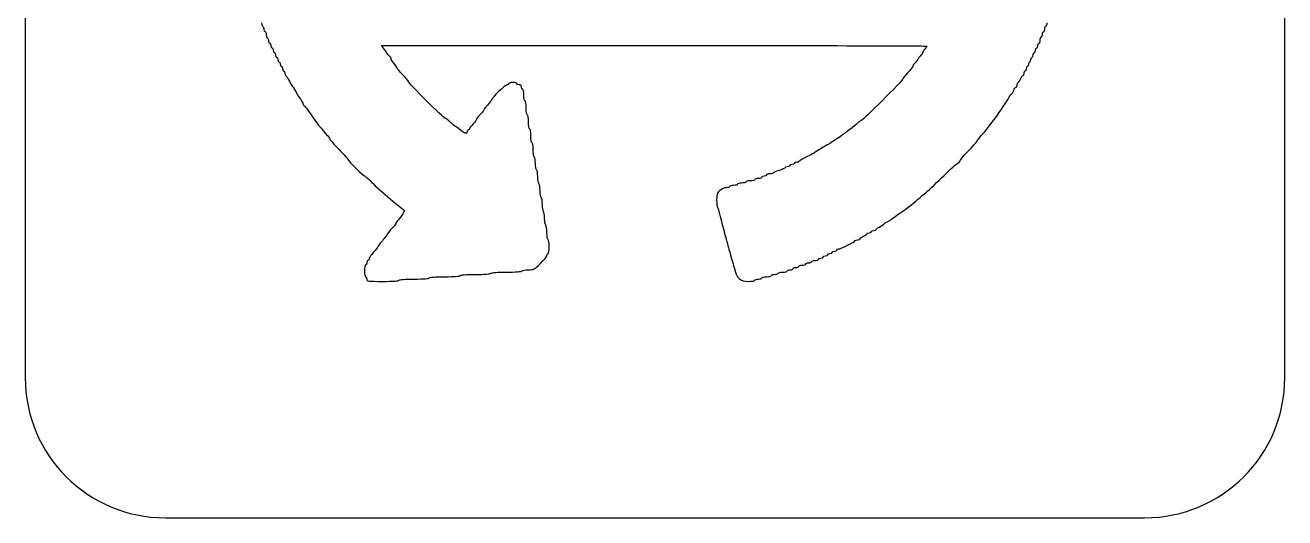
# Model space of a CAD drawing. Extents: x 6 to 284, y 8 to 195.
# Drawn here: x 5.7 to 95.6, y 103.2 to 138.3 of the extents above; entities that cross this region are included whole.
import ezdxf

# ---------------------------------------------------------------- set-up
doc = ezdxf.new("R2010")
doc.units = 0
doc.layers.add('Layer_1', color=7, linetype='CONTINUOUS')

msp = doc.modelspace()

# ---------------------------------------------------------------- linework, layer by layer
at = {"layer": 'Layer_1', "color": 1}
for points in [[(5.718307, 183.085408), (5.718307, 113.21777)], [(95.585689, 113.21777), (95.585689, 183.085408)], [(15.718455, 103.218174), (85.585543, 103.218174)]]:
    msp.add_lwpolyline(points, dxfattribs=at)
at = {"layer": 'Layer_1', "color": 7}
for points in [[(31.418169, 136.493385), (31.150828, 136.884748), (50.605422, 136.884748)], [(31.951744, 125.792644), (32.786286, 125.128979), (32.662814, 124.893061)]]:
    msp.add_lwpolyline(points, dxfattribs=at)
for points in [[(22.587148, 138.496502), (22.587148, 138.385857), (22.624503, 138.272621), (22.669831, 138.244596)], [(78.54873, 138.285936), (78.594083, 138.285936), (78.631409, 138.378767), (78.631409, 138.492091)], [(22.669831, 138.244596), (22.715161, 138.216577), (22.751962, 138.121463), (22.751962, 138.03348)], [(22.751962, 138.03348), (22.751962, 137.945503), (22.789313, 137.873629), (22.834644, 137.873629)], [(22.834644, 137.873629), (22.879975, 137.873629), (22.916775, 137.783092), (22.916775, 137.672436)], [(22.916775, 137.672436), (22.916775, 137.561791), (22.95413, 137.448555), (22.999458, 137.42053)], [(78.13697, 137.250756), (78.13697, 137.361399), (78.173778, 137.474635), (78.219102, 137.502659)], [(78.219102, 137.502659), (78.264456, 137.530676), (78.301785, 137.625796), (78.301785, 137.713776)], [(78.301785, 137.713776), (78.301785, 137.801764), (78.338561, 137.873629), (78.383915, 137.873629)], [(78.383915, 137.873629), (78.429239, 137.873629), (78.466597, 137.966461), (78.466597, 138.079784)], [(78.466597, 138.079784), (78.466597, 138.193108), (78.503405, 138.285936), (78.54873, 138.285936)], [(22.999458, 137.42053), (23.044788, 137.392516), (23.081588, 137.297393), (23.081588, 137.209414)], [(23.081588, 137.209414), (23.081588, 137.121431), (23.118943, 137.049563), (23.164271, 137.049563)], [(23.164271, 137.049563), (23.209601, 137.049563), (23.246953, 136.975409), (23.246953, 136.884748)], [(23.246953, 136.884748), (23.246953, 136.794087), (23.283756, 136.719936), (23.329084, 136.719936)], [(23.329084, 136.719936), (23.374415, 136.719936), (23.411766, 136.645779), (23.411766, 136.555121)], [(50.605422, 136.884748), (61.305398, 136.884748), (70.060013, 136.864682), (70.060013, 136.8401)], [(69.895201, 136.618511), (69.804523, 136.521203), (69.730386, 136.392973), (69.730386, 136.333534)], [(70.060013, 136.8401), (70.060013, 136.815539), (69.98585, 136.715832), (69.895201, 136.618511)], [(77.807343, 136.555121), (77.807343, 136.645779), (77.84415, 136.719936), (77.889475, 136.719936)], [(77.889475, 136.719936), (77.934828, 136.719936), (77.972158, 136.794087), (77.972158, 136.884748)], [(77.972158, 136.884748), (77.972158, 136.975409), (78.008934, 137.049563), (78.054287, 137.049563)], [(78.054287, 137.049563), (78.099612, 137.049563), (78.13697, 137.140108), (78.13697, 137.250756)], [(23.411766, 136.555121), (23.411766, 136.464463), (23.448567, 136.390309), (23.493898, 136.390309)], [(23.493898, 136.390309), (23.539228, 136.390309), (23.57658, 136.316155), (23.57658, 136.225494)], [(23.57658, 136.225494), (23.57658, 136.134835), (23.613378, 136.060682), (23.658711, 136.060682)], [(23.658711, 136.060682), (23.704039, 136.060682), (23.741393, 135.986528), (23.741393, 135.895869)], [(23.741393, 135.895869), (23.741393, 135.805208), (23.778194, 135.731055), (23.823524, 135.731055)], [(23.823524, 135.731055), (23.868852, 135.731055), (23.906207, 135.656906), (23.906207, 135.566242)], [(31.751654, 136.074463), (31.715021, 136.08957), (31.565009, 136.278066), (31.418169, 136.493385)], [(31.818351, 135.950437), (31.818295, 136.003326), (31.788286, 136.059335), (31.751654, 136.074463)], [(32.024506, 135.614748), (31.911222, 135.746447), (31.818408, 135.897549), (31.818351, 135.950437)], [(69.400759, 135.895869), (69.28866, 135.71455), (69.1686, 135.566242), (69.133971, 135.566242)], [(69.666996, 136.225494), (69.632367, 136.225494), (69.512801, 136.077189), (69.400759, 135.895869)], [(69.730386, 136.333534), (69.730386, 136.274087), (69.701596, 136.225494), (69.666996, 136.225494)], [(77.312353, 135.566242), (77.312353, 135.656906), (77.349711, 135.731055), (77.395036, 135.731055)], [(77.395036, 135.731055), (77.44033, 135.731055), (77.477716, 135.805208), (77.477716, 135.895869)], [(77.477716, 135.895869), (77.477716, 135.986528), (77.514523, 136.060682), (77.559848, 136.060682)], [(77.559848, 136.060682), (77.605173, 136.060682), (77.642531, 136.134835), (77.642531, 136.225494)], [(77.642531, 136.225494), (77.642531, 136.316155), (77.679336, 136.390309), (77.72466, 136.390309)], [(77.72466, 136.390309), (77.769985, 136.390309), (77.807343, 136.464463), (77.807343, 136.555121)], [(23.906207, 135.566242), (23.906207, 135.475584), (23.943007, 135.401427), (23.988338, 135.401427)], [(23.988338, 135.401427), (24.033665, 135.401427), (24.07102, 135.326723), (24.07102, 135.236062)], [(24.07102, 135.236062), (24.07102, 135.145404), (24.107818, 135.07125), (24.153151, 135.07125)], [(24.153151, 135.07125), (24.198479, 135.07125), (24.235833, 134.997096), (24.235833, 134.906438)], [(24.235833, 134.906438), (24.235833, 134.815777), (24.26557, 134.741623), (24.301979, 134.741623)], [(32.230108, 135.311579), (32.230108, 135.34684), (32.137762, 135.483032), (32.024506, 135.614748)], [(32.642418, 134.824306), (32.415765, 135.056995), (32.230108, 135.276321), (32.230108, 135.311579)], [(33.054174, 134.324905), (33.054174, 134.366854), (32.86907, 134.591613), (32.642418, 134.824306)], [(68.700165, 134.952186), (68.496146, 134.736238), (68.329198, 134.526666), (68.329198, 134.486409)], [(69.071132, 135.455448), (69.071132, 135.394663), (68.904127, 135.168137), (68.700165, 134.952186)], [(69.133971, 135.566242), (69.099314, 135.566242), (69.071132, 135.516227), (69.071132, 135.455448)], [(76.910517, 134.741623), (76.950339, 134.741623), (76.982726, 134.815777), (76.982726, 134.906438)], [(76.982726, 134.906438), (76.982726, 134.997096), (77.020084, 135.07125), (77.065409, 135.07125)], [(77.065409, 135.07125), (77.110734, 135.07125), (77.147539, 135.145404), (77.147539, 135.236062)], [(77.147539, 135.236062), (77.147539, 135.326723), (77.184896, 135.401427), (77.230221, 135.401427)], [(77.230221, 135.401427), (77.275546, 135.401427), (77.312353, 135.475584), (77.312353, 135.566242)], [(24.301979, 134.741623), (24.338391, 134.741623), (24.458959, 134.556906), (24.56987, 134.330967)], [(24.56987, 134.330967), (24.68078, 134.105017), (24.799352, 133.919507), (24.833351, 133.91866)], [(24.833351, 133.91866), (24.867339, 133.917949), (24.895087, 133.878283), (24.895087, 133.830466)], [(35.689534, 131.692299), (35.588019, 131.692299), (33.054174, 134.223531), (33.054174, 134.324905)], [(40.096502, 134.082369), (39.966906, 134.082369), (38.98856, 133.141505), (38.98856, 133.01687)], [(40.224936, 134.165051), (40.224936, 134.119724), (40.167001, 134.082369), (40.096502, 134.082369)], [(40.51322, 134.247184), (40.354527, 134.247184), (40.224936, 134.210382), (40.224936, 134.165051)], [(40.801507, 134.165051), (40.801507, 134.210382), (40.671857, 134.247184), (40.51322, 134.247184)], [(40.966319, 134.082369), (40.875641, 134.082369), (40.801507, 134.119724), (40.801507, 134.165051)], [(41.131132, 133.917557), (41.131132, 134.027451), (41.076217, 134.082369), (40.966319, 134.082369)], [(41.213814, 133.752742), (41.168518, 133.752742), (41.131132, 133.826898), (41.131132, 133.917557)], [(68.329198, 134.486409), (68.329198, 134.387665), (65.464205, 131.527487), (65.365314, 131.527487)], [(76.24134, 133.670612), (76.297615, 133.806601), (76.376282, 133.917557), (76.416075, 133.917557)], [(76.416075, 133.917557), (76.455928, 133.917557), (76.488284, 133.99171), (76.488284, 134.082369)], [(76.488284, 134.082369), (76.488284, 134.173027), (76.521197, 134.247184), (76.561047, 134.247184)], [(76.561047, 134.247184), (76.600868, 134.247184), (76.67945, 134.358687), (76.735782, 134.494678)], [(76.735782, 134.494678), (76.792114, 134.630667), (76.870667, 134.741623), (76.910517, 134.741623)], [(24.895087, 133.830466), (24.895087, 133.782654), (25.043394, 133.525313), (25.224713, 133.258302)], [(25.224713, 133.258302), (25.406033, 132.991303), (25.55434, 132.736804), (25.55434, 132.692757)], [(38.98856, 133.01687), (38.98856, 132.979791), (38.858388, 132.807534), (38.699722, 132.634326)], [(41.295947, 133.340985), (41.295947, 133.567632), (41.259167, 133.752742), (41.213814, 133.752742)], [(41.378629, 132.928675), (41.333304, 132.928675), (41.295947, 133.114338), (41.295947, 133.340985)], [(74.039236, 130.579949), (74.508459, 131.080021), (75.993845, 133.174338), (75.993845, 133.336024)], [(75.993845, 133.336024), (75.993845, 133.383843), (76.026783, 133.423117), (76.066605, 133.423117)], [(76.066605, 133.423117), (76.106426, 133.423117), (76.18498, 133.534623), (76.24134, 133.670612)], [(25.55434, 132.692757), (25.55434, 132.648722), (25.583748, 132.600369), (25.619384, 132.58527)], [(25.619384, 132.58527), (25.65502, 132.570154), (25.773344, 132.428078), (25.882313, 132.269424)], [(25.882313, 132.269424), (26.35374, 131.583082), (27.010735, 130.727788), (27.221766, 130.525928)], [(38.411438, 132.24517), (38.411438, 132.204225), (38.300468, 132.066828), (38.164493, 131.939797)], [(38.699722, 132.634326), (38.541057, 132.461118), (38.411438, 132.286126), (38.411438, 132.24517)], [(41.460759, 132.434236), (41.460759, 132.708968), (41.424434, 132.928675), (41.378629, 132.928675)], [(41.543441, 131.939797), (41.497665, 131.939797), (41.460759, 132.159515), (41.460759, 132.434236)], [(36.057197, 131.404015), (35.898531, 131.562672), (35.732968, 131.692299), (35.689534, 131.692299)], [(36.418243, 131.115177), (36.37814, 131.115177), (36.215805, 131.245361), (36.057197, 131.404015)], [(37.669501, 131.29322), (37.533498, 131.150927), (37.422557, 130.997209), (37.422557, 130.951466)], [(37.916996, 131.630563), (37.916996, 131.587485), (37.805476, 131.435522), (37.669501, 131.29322)], [(38.164493, 131.939797), (38.028491, 131.812766), (37.916996, 131.67365), (37.916996, 131.630563)], [(41.625574, 131.445355), (41.625574, 131.720087), (41.589218, 131.939797), (41.543441, 131.939797)], [(41.708256, 130.950365), (41.66248, 130.950365), (41.625574, 131.170631), (41.625574, 131.445355)], [(65.097973, 131.340075), (64.993918, 131.237095), (64.778763, 131.062718), (64.620069, 130.952569)], [(65.365314, 131.527487), (65.32236, 131.527487), (65.202, 131.443049), (65.097973, 131.340075)], [(27.221766, 130.525928), (27.347412, 130.405747), (27.44997, 130.269476), (27.44997, 130.22276)], [(36.750075, 130.868233), (36.607778, 131.004222), (36.458404, 131.115177), (36.418243, 131.115177)], [(37.257742, 130.744761), (37.257744, 130.546048), (37.029164, 130.601539), (36.750075, 130.868233)], [(37.339874, 130.868233), (37.294549, 130.868233), (37.257742, 130.812754), (37.257742, 130.744761)], [(37.422557, 130.951466), (37.422557, 130.905726), (37.385199, 130.868233), (37.339874, 130.868233)], [(41.790386, 130.455923), (41.790386, 130.730655), (41.754033, 130.950365), (41.708256, 130.950365)], [(41.873068, 129.961484), (41.827292, 129.961484), (41.790386, 130.181202), (41.790386, 130.455923)], [(64.290442, 130.700664), (64.235494, 130.631539), (62.989821, 129.796672), (62.941618, 129.796672)], [(64.620069, 130.952569), (64.461432, 130.84241), (64.31302, 130.729162), (64.290442, 130.700664)], [(73.604326, 130.044167), (73.715888, 130.202818), (73.911615, 130.443957), (74.039236, 130.579949)], [(27.44997, 130.22276), (27.44997, 130.176046), (27.746584, 129.838074), (28.109223, 129.472006)], [(28.109223, 129.472006), (28.471859, 129.105939), (28.768477, 128.774014), (28.768477, 128.734481)], [(41.955201, 129.472006), (41.955201, 129.74349), (41.91876, 129.961484), (41.873068, 129.961484)], [(42.037881, 128.931263), (41.992527, 128.959273), (41.955201, 129.20271), (41.955201, 129.472006)], [(62.48466, 129.520512), (62.254085, 129.368634), (61.814967, 129.118783), (61.50901, 128.964887)], [(62.941618, 129.796672), (62.920903, 129.796672), (62.715292, 129.672387), (62.48466, 129.520512)], [(72.925782, 129.286245), (73.187515, 129.544379), (73.492792, 129.885513), (73.604326, 130.044167)], [(28.768477, 128.734481), (28.768477, 128.626234), (29.857302, 127.571415), (29.969023, 127.571415)], [(42.120563, 128.478164), (42.120563, 128.69946), (42.083205, 128.903238), (42.037881, 128.931263)], [(60.740064, 128.560296), (60.653224, 128.560296), (60.581867, 128.523491), (60.581867, 128.478164)], [(60.925273, 128.622582), (60.910174, 128.588371), (60.82696, 128.560296), (60.740064, 128.560296)], [(61.50901, 128.964887), (61.203024, 128.810977), (60.940513, 128.656776), (60.925273, 128.622582)], [(72.193768, 128.44454), (72.33471, 128.527804), (72.450082, 128.645634), (72.450082, 128.706368)], [(72.450082, 128.706368), (72.450082, 128.767103), (72.664049, 129.028116), (72.925782, 129.286245)], [(42.202695, 128.024514), (42.157371, 128.052527), (42.120563, 128.256865), (42.120563, 128.478164)], [(42.285378, 127.530075), (42.285378, 127.774039), (42.248049, 127.996489), (42.202695, 128.024514)], [(58.603555, 127.654097), (58.603555, 127.608767), (58.52942, 127.571415), (58.438742, 127.571415)], [(58.851049, 127.73623), (58.715046, 127.73623), (58.603555, 127.699428), (58.603555, 127.654097)], [(59.098547, 127.804028), (59.098547, 127.766901), (58.987024, 127.73623), (58.851049, 127.73623)], [(59.510303, 127.983724), (59.283679, 127.922011), (59.098547, 127.841168), (59.098547, 127.804028)], [(59.922613, 128.163421), (59.922613, 128.126283), (59.736956, 128.045446), (59.510303, 127.983724)], [(60.087425, 128.230669), (59.996776, 128.230669), (59.922613, 128.200556), (59.922613, 128.163421)], [(60.25224, 128.313351), (60.25224, 128.268021), (60.178103, 128.230669), (60.087425, 128.230669)], [(60.417052, 128.395481), (60.326403, 128.395481), (60.25224, 128.358679), (60.25224, 128.313351)], [(60.581867, 128.478164), (60.581867, 128.432833), (60.50773, 128.395481), (60.417052, 128.395481)], [(71.099053, 127.458416), (71.560317, 127.917538), (72.052798, 128.361261), (72.193768, 128.44454)], [(29.969023, 127.571415), (29.993096, 127.571415), (30.261653, 127.320688), (30.565437, 127.014136)], [(30.565437, 127.014136), (30.869221, 126.707578), (31.492822, 126.157747), (31.951744, 125.792644)], [(42.367508, 127.035633), (42.322183, 127.063646), (42.285378, 127.286113), (42.285378, 127.530075)], [(42.45019, 126.541193), (42.45019, 126.785158), (42.412833, 127.007636), (42.367508, 127.035633)], [(55.739992, 126.747348), (55.615335, 126.747295), (55.407444, 126.656317), (55.278074, 126.545051)], [(55.966541, 126.829481), (55.966541, 126.784153), (55.864622, 126.747408), (55.739992, 126.747348)], [(56.254825, 126.91216), (56.096131, 126.91216), (55.966541, 126.874808), (55.966541, 126.829481)], [(56.543662, 126.994293), (56.543662, 126.948965), (56.413462, 126.91216), (56.254825, 126.91216)], [(56.83195, 127.076975), (56.673284, 127.076975), (56.543662, 127.039623), (56.543662, 126.994293)], [(57.120234, 127.159658), (57.120234, 127.11433), (56.990587, 127.076975), (56.83195, 127.076975)], [(57.449861, 127.241787), (57.268533, 127.241787), (57.120234, 127.204989), (57.120234, 127.159658)], [(57.779488, 127.32447), (57.779488, 127.27914), (57.631161, 127.241787), (57.449861, 127.241787)], [(58.026983, 127.406602), (57.89098, 127.406602), (57.779488, 127.369801), (57.779488, 127.32447)], [(58.273927, 127.489285), (58.273927, 127.443955), (58.162986, 127.406602), (58.026983, 127.406602)], [(58.438742, 127.571415), (58.348093, 127.571415), (58.273927, 127.534616), (58.273927, 127.489285)], [(69.873701, 126.310784), (70.086327, 126.482881), (70.637846, 126.999282), (71.099053, 127.458416)], [(42.532323, 126.046754), (42.487026, 126.07477), (42.45019, 126.297232), (42.45019, 126.541193)], [(42.615005, 125.552312), (42.615005, 125.796276), (42.577676, 126.01873), (42.532323, 126.046754)], [(55.278074, 126.545051), (55.069794, 126.366049), (55.043135, 126.289406), (55.048215, 125.882492)], [(55.048215, 125.882492), (55.051235, 125.629582), (55.078483, 125.382567), (55.10885, 125.33348)], [(67.99957, 124.851168), (68.502378, 125.188085), (69.14419, 125.674221), (69.382019, 125.898477)], [(69.382019, 125.898477), (69.439846, 125.953031), (69.661075, 126.138688), (69.873701, 126.310784)], [(42.697135, 125.057873), (42.65181, 125.085883), (42.615005, 125.308345), (42.615005, 125.552312)], [(42.779817, 124.563434), (42.779817, 124.807395), (42.74246, 125.029848), (42.697135, 125.057873)], [(55.10885, 125.33348), (55.16061, 125.249736), (55.216783, 125.054145), (55.389419, 124.357279)], [(32.147978, 124.176479), (32.147978, 124.14408), (32.063518, 124.032483), (31.960563, 123.928434)], [(32.34366, 124.446024), (32.236049, 124.329974), (32.147978, 124.208878), (32.147978, 124.176479)], [(32.662814, 124.893061), (32.594827, 124.763315), (32.451271, 124.562076), (32.34366, 124.446024)], [(42.86195, 124.068992), (42.816653, 124.097011), (42.779817, 124.31947), (42.779817, 124.563434)], [(42.944632, 123.528251), (42.944632, 123.797553), (42.907275, 124.04097), (42.86195, 124.068992)], [(55.389419, 124.357279), (55.428732, 124.198625), (55.502838, 123.920134), (55.554231, 123.738814)], [(66.588459, 123.900872), (66.673578, 123.927889), (66.849633, 124.041356), (66.979823, 124.153328)], [(66.979823, 124.153328), (67.110012, 124.265303), (67.259869, 124.357222), (67.312757, 124.357279)], [(67.312757, 124.357279), (67.365646, 124.357341), (67.42099, 124.387378), (67.43623, 124.424527)], [(67.43623, 124.424527), (67.451357, 124.461662), (67.70493, 124.653736), (67.99957, 124.851168)], [(31.570303, 123.45053), (31.348844, 123.135937), (31.174614, 122.915123), (31.014678, 122.746628)], [(31.960563, 123.928434), (31.857552, 123.824378), (31.682007, 123.609187), (31.570303, 123.45053)], [(43.026762, 123.03877), (42.981042, 123.03877), (42.944632, 123.256767), (42.944632, 123.528251)], [(55.554231, 123.738814), (55.605595, 123.557495), (55.679761, 123.279557), (55.719046, 123.120903)], [(55.719046, 123.120903), (55.758275, 122.962246), (55.869795, 122.554127), (55.966541, 122.214154)], [(65.279874, 123.11098), (65.279874, 123.15081), (65.390816, 123.229389), (65.526818, 123.285715)], [(65.526818, 123.285715), (65.662821, 123.342046), (65.774313, 123.420628), (65.774313, 123.460453)], [(65.774313, 123.460453), (65.774313, 123.500286), (65.848478, 123.533213), (65.939128, 123.533213)], [(65.939128, 123.533213), (66.029806, 123.533213), (66.10394, 123.570011), (66.10394, 123.615342)], [(66.10394, 123.615342), (66.10394, 123.660673), (66.178105, 123.698025), (66.268755, 123.698025)], [(66.268755, 123.698025), (66.359433, 123.698025), (66.433567, 123.732371), (66.433567, 123.774645)], [(66.433567, 123.774645), (66.433567, 123.816925), (66.503341, 123.873835), (66.588459, 123.900872)], [(30.911602, 122.592286), (30.911602, 122.548181), (30.858999, 122.480639), (30.437557, 121.98099)], [(31.014678, 122.746628), (30.958036, 122.686924), (30.911602, 122.617686), (30.911602, 122.592286)], [(43.109444, 122.543781), (43.109444, 122.818516), (43.072538, 123.03877), (43.026762, 123.03877)], [(43.026762, 122.049342), (43.072538, 122.049342), (43.109444, 122.26906), (43.109444, 122.543781)], [(63.466376, 122.214154), (63.557026, 122.214154), (63.631188, 122.251509), (63.631188, 122.296836)], [(63.631188, 122.296836), (63.631188, 122.34217), (63.683927, 122.378966), (63.748048, 122.378966)], [(63.748048, 122.378966), (63.89009, 122.378966), (64.898084, 122.883424), (64.936466, 122.97373)], [(64.936466, 122.97373), (64.951565, 123.009275), (65.034778, 123.03877), (65.121674, 123.03877)], [(65.121674, 123.03877), (65.208542, 123.03877), (65.279874, 123.071147), (65.279874, 123.11098)], [(30.087536, 121.390088), (30.087533, 121.299429), (30.050176, 121.225273), (30.004853, 121.225273)], [(30.169666, 121.5549), (30.124315, 121.5549), (30.087536, 121.480746), (30.087536, 121.390088)], [(30.252348, 121.657978), (30.252292, 121.601317), (30.214976, 121.5549), (30.169666, 121.5549)], [(30.437557, 121.98099), (30.335618, 121.860143), (30.252433, 121.714637), (30.252348, 121.657978)], [(41.619509, 120.895645), (41.986821, 120.895645), (42.049426, 120.927906), (42.479956, 121.341579)], [(42.479956, 121.341579), (42.735367, 121.586974), (42.944632, 121.846794), (42.944632, 121.918701)], [(42.944632, 121.918701), (42.944632, 121.990614), (42.981437, 122.049342), (43.026762, 122.049342)], [(55.966541, 122.214154), (56.06323, 121.874183), (56.208713, 121.349521), (56.290103, 121.047783)], [(61.405934, 121.307955), (61.405934, 121.353286), (61.498776, 121.390088), (61.612089, 121.390088)], [(61.612089, 121.390088), (61.725429, 121.390088), (61.818243, 121.42744), (61.818243, 121.47277)], [(61.818243, 121.47277), (61.818243, 121.518101), (61.929213, 121.5549), (62.065188, 121.5549)], [(62.065188, 121.5549), (62.201191, 121.5549), (62.312683, 121.592252), (62.312683, 121.637582)], [(62.312683, 121.637582), (62.312683, 121.682916), (62.386845, 121.719715), (62.477495, 121.719715)], [(62.477495, 121.719715), (62.568145, 121.719715), (62.64231, 121.757067), (62.64231, 121.802397)], [(62.64231, 121.802397), (62.64231, 121.847725), (62.716472, 121.884527), (62.807122, 121.884527)], [(62.807122, 121.884527), (62.897772, 121.884527), (62.971937, 121.921879), (62.971937, 121.967209)], [(62.971937, 121.967209), (62.971937, 122.012537), (63.046099, 122.049342), (63.136749, 122.049342)], [(63.136749, 122.049342), (63.227427, 122.049342), (63.301564, 122.086691), (63.301564, 122.132022)], [(63.301564, 122.132022), (63.301564, 122.177349), (63.375698, 122.214154), (63.466376, 122.214154)], [(30.004853, 121.225273), (29.959523, 121.225273), (29.922721, 121.040163), (29.922721, 120.813516)], [(29.922721, 120.813516), (29.922721, 120.586866), (29.959523, 120.401206), (30.004853, 120.401206)], [(35.650399, 120.401206), (36.337186, 120.401206), (36.763302, 120.432457), (36.763302, 120.483339)], [(36.763302, 120.483339), (36.763302, 120.534037), (37.173823, 120.566021), (37.829905, 120.566021)], [(37.829905, 120.566021), (38.452064, 120.566021), (38.917499, 120.600074), (38.947217, 120.648151)], [(38.947217, 120.648151), (38.976935, 120.696191), (39.441236, 120.730833), (40.060121, 120.730833)], [(40.060121, 120.730833), (40.679034, 120.730833), (41.142785, 120.76547), (41.172474, 120.813516)], [(41.172474, 120.813516), (41.200471, 120.858844), (41.401605, 120.895645), (41.619509, 120.895645)], [(56.290103, 121.047783), (56.495055, 120.288007), (56.723768, 120.071579), (57.322531, 120.071579)], [(58.603555, 120.401206), (58.784882, 120.401206), (58.933732, 120.438008), (58.933732, 120.483339)], [(58.933732, 120.483339), (58.933732, 120.528666), (59.044702, 120.566021), (59.180676, 120.566021)], [(59.180676, 120.566021), (59.316679, 120.566021), (59.428174, 120.60282), (59.428174, 120.648151)], [(59.428174, 120.648151), (59.428174, 120.693478), (59.576499, 120.730833), (59.757798, 120.730833)], [(59.757798, 120.730833), (59.939126, 120.730833), (60.087425, 120.768185), (60.087425, 120.813516)], [(60.087425, 120.813516), (60.087425, 120.858844), (60.18024, 120.895645), (60.29358, 120.895645)], [(60.29358, 120.895645), (60.406921, 120.895645), (60.499185, 120.932998), (60.499185, 120.978328)], [(60.499185, 120.978328), (60.499185, 121.023656), (60.592056, 121.06046), (60.70534, 121.06046)], [(60.70534, 121.06046), (60.818708, 121.06046), (60.911492, 121.097815), (60.911492, 121.143143)], [(60.911492, 121.143143), (60.911494, 121.188474), (61.023043, 121.225273), (61.158989, 121.225273)], [(61.158989, 121.225273), (61.294992, 121.225273), (61.405934, 121.262627), (61.405934, 121.307955)], [(30.004853, 120.401206), (30.050176, 120.401206), (30.087536, 120.327055), (30.087536, 120.236394)], [(30.087536, 120.236394), (30.087536, 120.079377), (30.142318, 120.071579), (31.24123, 120.071579)], [(31.24123, 120.071579), (31.955478, 120.071579), (32.394923, 120.102694), (32.394923, 120.153711)], [(32.394923, 120.153711), (32.394923, 120.20443), (32.807156, 120.236394), (33.466484, 120.236394)], [(33.466484, 120.236394), (34.12584, 120.236394), (34.538048, 120.267803), (34.538048, 120.318524)], [(34.538048, 120.318524), (34.538048, 120.3694), (34.963583, 120.401206), (35.650399, 120.401206)], [(57.322531, 120.071579), (57.573906, 120.071579), (57.779488, 120.108381), (57.779488, 120.153711)], [(57.779488, 120.153711), (57.779488, 120.199039), (57.89098, 120.236394), (58.026983, 120.236394)], [(58.026983, 120.236394), (58.162986, 120.236394), (58.273927, 120.273193), (58.273927, 120.318524)], [(58.273927, 120.318524), (58.273927, 120.363851), (58.422227, 120.401206), (58.603555, 120.401206)]]:
    msp.add_open_spline(points, degree=3, dxfattribs=at)
at = {"layer": 'Layer_1', "color": 1}
for points in [[(5.718307, 113.21777), (5.718307, 107.677771), (10.178455, 103.218174), (15.718455, 103.218174)], [(85.585543, 103.218174), (91.125537, 103.218171), (95.585689, 107.677771), (95.585689, 113.21777)]]:
    msp.add_open_spline(points, degree=3, dxfattribs=at)

doc.saveas('drawing.dxf')
